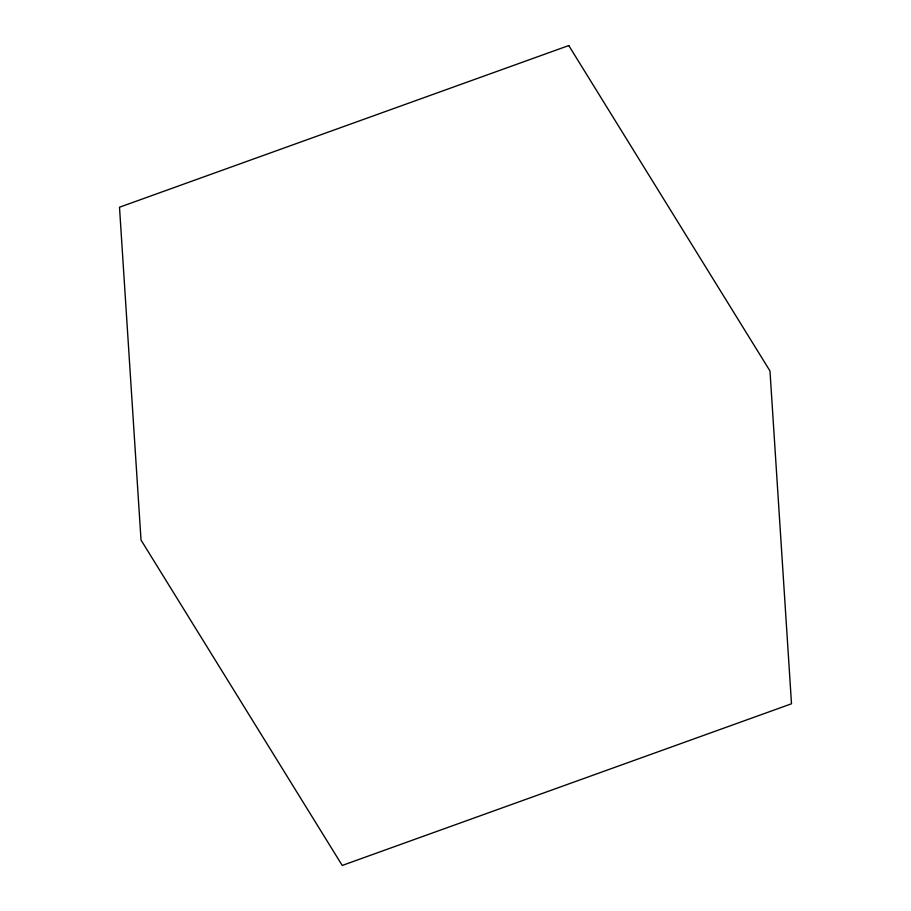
<?xml version="1.0" encoding="UTF-8"?>
<svg xmlns="http://www.w3.org/2000/svg" width="911" height="911" viewBox="0 0 911 911"><rect width="100%" height="100%" fill="white"/><g stroke="black" fill="none" stroke-linecap="round" stroke-linejoin="round"><path stroke-width="1.37" d="M568.771 45.55L119.5 207.218L141.023 540.052L342.229 865.45L791.5 703.782L769.977 370.948L568.771 45.55"/></g></svg>
